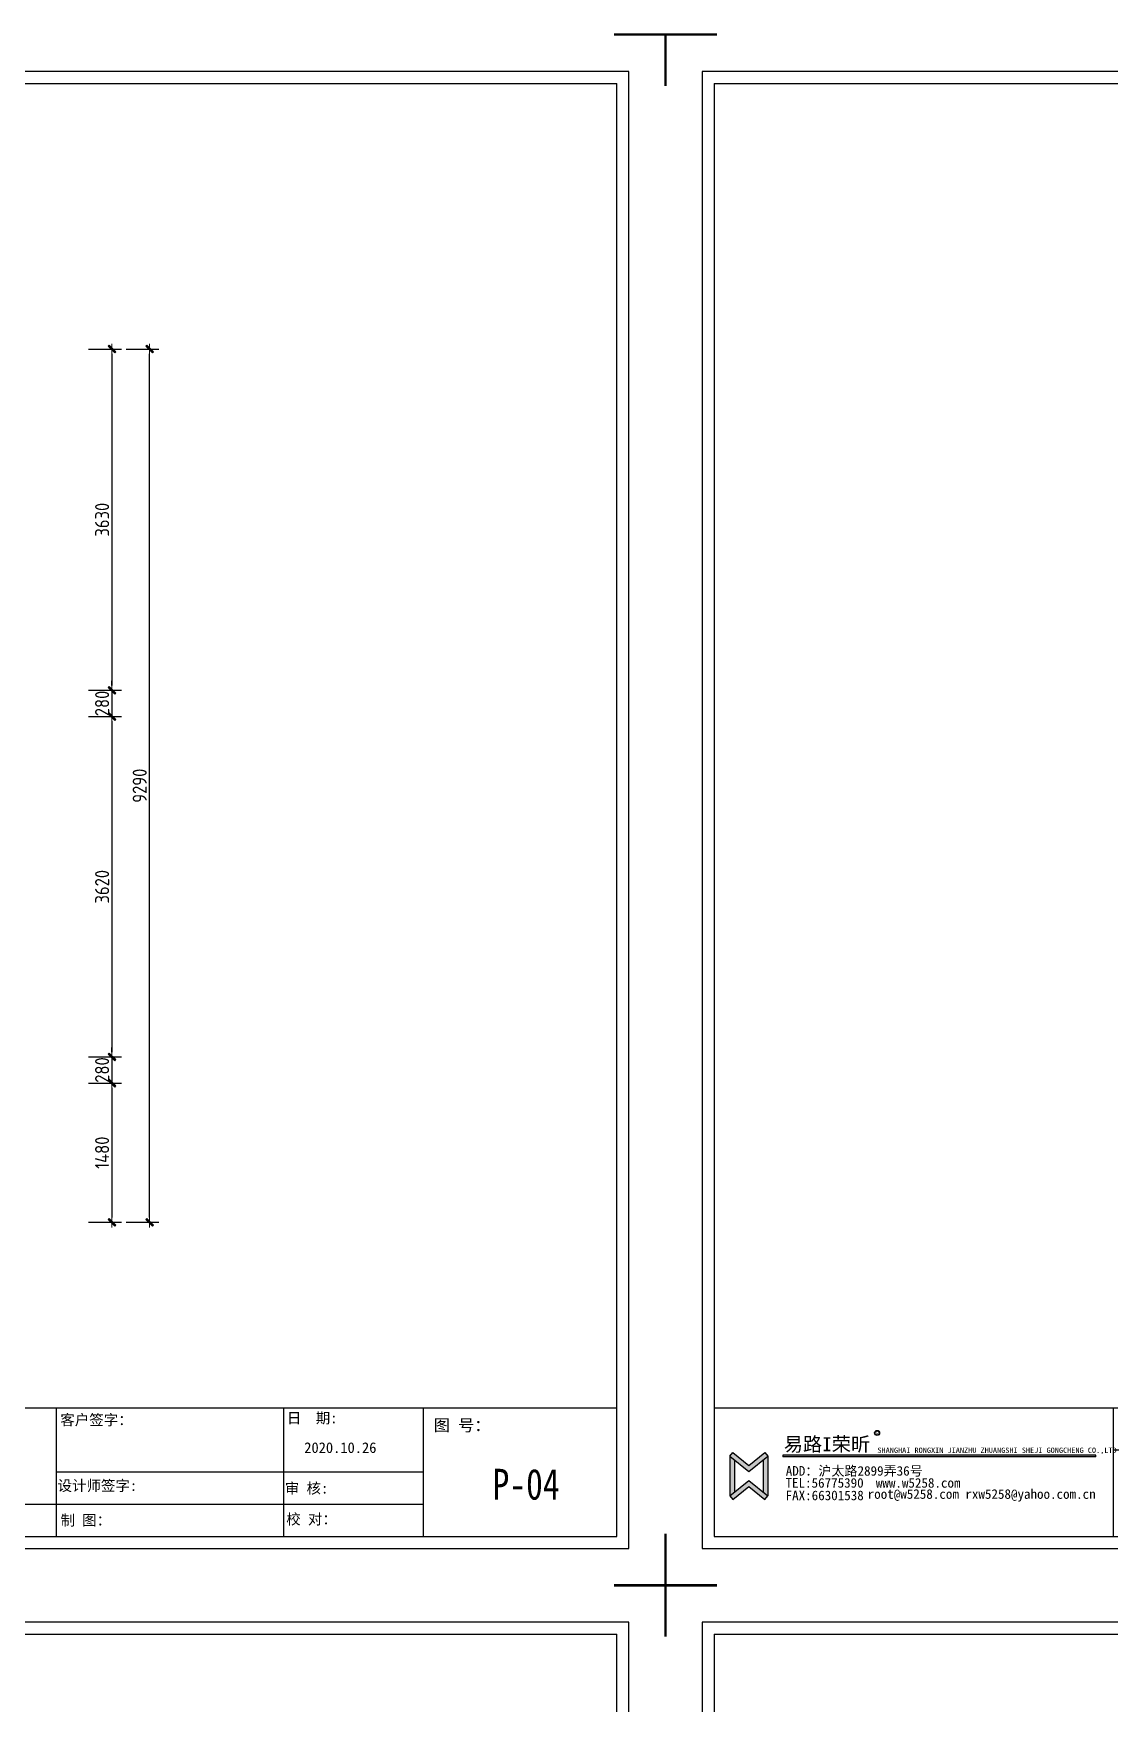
# Model space of a CAD drawing. Header units: millimetres. Extents: x -58733 to 427521, y -235734 to 553534.
# Drawn here: x 174173 to 185626, y -206962 to -189192 of the extents above; entities that cross this region are included whole.
import ezdxf

# ---------------------------------------------------------------- set-up
doc = ezdxf.new("R2010")
doc.units = ezdxf.units.MM
doc.layers.add('图框', color=251, linetype='Continuous')
doc.layers.add('目录文字', color=8, linetype='Continuous')
doc.layers.add('墙体', color=7, linetype='Continuous', lineweight=30)
doc.styles.add('-仿宋_GB2312', font='simsun.ttc', dxfattribs={"width": 0.8})
doc.styles.add('CCD_DIM', font='ARCHS.SHX')
doc.styles.get("Standard").update_dxf_attribs({"font": 'simsun.ttc'})
doc.styles.add('YQ_DIM', font='SUPEROS.SHX', dxfattribs={"width": 0.8, "bigfont": 'HZDX.SHX'})
doc.styles.add('宋体', font='simsun.ttc', dxfattribs={"height": 120})
doc.styles.add('英文', font='simhei.ttf')
doc.styles.add('黑体', font='simhei.ttf')
doc.dimstyles.new('海龍1：50', dxfattribs={"dimscale": 50, "dimtxt": 3, "dimasz": 1, "dimexe": 2, "dimexo": 2, "dimgap": 0.6, "dimtad": 1, "dimdec": 0, "dimrnd": 5, "dimdsep": 46, "dimtxsty": 'CCD_DIM', "dimblk": 'WS-cj', "dimcen": 1, "dimclrd": 242, "dimclre": 242, "dimclrt": 2, "dimadec": 0, "dimazin": 2, "dimtfac": 1, "dimtdec": 0, "dimtix": 1, "dimtmove": 2, "dimatfit": 3, "dimldrblk": 'CCD_Leader_Arrow', "dimfxl": 5, "dimfxlon": 1, "dimtolj": 1, "dimarcsym": 0})

# ---------------------------------------------------------------- blocks, each defined once
blk = doc.blocks.new('图框1比60')
h = blk.add_hatch(color=8)
edge = h.paths.add_edge_path()
edge.add_ellipse((163710, 45505), major_axis=(-0.2, 29.4), ratio=1, start_angle=269.6878, end_angle=449.6878)
edge.add_ellipse((163710, 45505), major_axis=(-0.2, 29.4), ratio=1, start_angle=89.5622, end_angle=269.5622)
edge = h.paths.add_edge_path(flags=16)
edge.add_ellipse((163710, 45505), major_axis=(0, 24.9), ratio=1, start_angle=269.966, end_angle=449.966)
edge.add_ellipse((163710, 45505), major_axis=(0, 24.9), ratio=1, start_angle=89.8872, end_angle=269.8872)
h = blk.add_hatch(color=8)
h.paths.add_polyline_path([(162213, 45056), (162434, 45236), (162401, 45277), (162213, 45124), (162025, 45277), (161992, 45236)])
h.paths.add_polyline_path([(162213, 44882), (162401, 44729), (162434, 44770), (162213, 44950), (161992, 44770), (162025, 44729)])
h = blk.add_hatch(color=8)
h.paths.add_polyline_path([(162044, 45193), (161992, 45236), (161992, 44770), (162044, 44813)])
h.paths.add_polyline_path([(162434, 45236), (162381, 45193), (162381, 44813), (162434, 44770)])
blk.add_hatch(color=8).paths.add_polyline_path([(162610, 45245), (162610, 45227), (166263, 45227), (166263, 45245)])
at = {"layer": '目录文字'}
h = blk.add_hatch(color=8, dxfattribs=at)
edge = h.paths.add_edge_path()
edge.add_ellipse((163710, 45505), major_axis=(-0.2, 29.4), ratio=1, start_angle=89.5622, end_angle=269.5622)
edge.add_ellipse((163710, 45505), major_axis=(-0.2, 29.4), ratio=1, start_angle=269.6621, end_angle=449.6621)
edge = h.paths.add_edge_path(flags=16)
edge.add_ellipse((163710, 45505), major_axis=(0, 24.9), ratio=1, start_angle=90.0288, end_angle=270.0288, ccw=False)
edge.add_ellipse((163710, 45505), major_axis=(0, 24.9), ratio=1, start_angle=-89.8872, end_angle=90.1128, ccw=False)
h.paths.add_polyline_path([(163689, 45539), (163733, 45539), (163733, 45472), (163689, 45472)], flags=9)
at = {"color": 8}
for p, q in [((176692, 45797), (176692, 44297)), ((161992, 45236), (162025, 45277)), ((161992, 45236), (161992, 44770)), ((161992, 45236), (162213, 45056)), ((162025, 45277), (162213, 45124)), ((162213, 45124), (162401, 45277)), ((162213, 45056), (162434, 45236)), ((162401, 45277), (162434, 45236)), ((162434, 45236), (162434, 44770)), ((166263, 45245), (162610, 45245)), ((166263, 45227), (162610, 45227)), ((166263, 45227), (166263, 45245)), ((162044, 45193), (162044, 44813)), ((162381, 45193), (162381, 44813)), ((161992, 44770), (162213, 44950)), ((162025, 44729), (162213, 44882)), ((162213, 44950), (162434, 44770)), ((162213, 44882), (162401, 44729)), ((161992, 44770), (162025, 44729)), ((162401, 44729), (162434, 44770))]:
    blk.add_line(p, q, dxfattribs=at)
blk.add_ellipse((163710, 45505, 0), major_axis=(0.1, 29.4), ratio=1, start_param=1.575118209033049, end_param=7.858303516212636, dxfattribs=at)
at = {"layer": '图框', "color": 121}
for p, q in [((161670, 61389), (161670, 44157)), ((186038, 61389), (161670, 61389)), ((186038, 44157), (186038, 61389)), ((161670, 44157), (186038, 44157))]:
    blk.add_line(p, q, dxfattribs=at)
at = {"layer": '图框', "color": 8}
for p, q in [((161809, 61249), (161809, 44297)), ((161809, 61249), (161809, 45797)), ((161809, 61249), (185898, 61249)), ((185898, 44297), (185898, 61249)), ((185898, 45797), (185898, 61249)), ((161809, 45797), (185898, 45797)), ((161809, 45797), (185898, 45797)), ((166465, 45797), (166465, 44297)), ((167511, 45797), (167511, 45305)), ((170675, 45797), (170675, 44297)), ((176692, 45797), (176692, 44297)), ((179360, 44297), (179360, 45797)), ((182010, 45797), (182010, 44297)), ((183644, 44297), (183644, 45797)), ((170675, 45305), (166465, 45305)), ((182010, 45047), (179360, 45047)), ((183644, 45047), (182010, 45047)), ((179360, 44672), (176692, 44672)), ((182010, 44672), (179360, 44672)), ((183644, 44672), (182010, 44672)), ((161809, 44297), (185898, 44297))]:
    blk.add_line(p, q, dxfattribs=at)
at = {"layer": '图框', "color": 121, "const_width": 28.3}
for points in [[(161841, 61818), (161241, 61818), (161241, 61217)], [(185866, 61818), (186467, 61818), (186467, 61217)], [(161841, 43728), (161241, 43728), (161241, 44329)], [(185866, 43728), (186467, 43728), (186467, 44329)]]:
    blk.add_lwpolyline(points, dxfattribs=at)
at = {"layer": '目录文字', "color": 8}
blk.add_line((162610, 45245), (162610, 45227), dxfattribs=at)
blk.add_ellipse((163710, 45505, 0), major_axis=(0.4, 24.9), ratio=1, start_param=1.571448490114663, end_param=7.854633797294249, dxfattribs=at)
for s, height, style, width, p in [('资质证书', 123.8, '宋体', 0.999898, (166569, 45595)), ('项目名称:', 123.3, '黑体', 0.999898, (170866, 45468)), ('图纸名称：', 123.3, '黑体', 0.999898, (176753, 45540)), ('客户签字：', 123.8, '宋体', 0.999898, (179405, 45596)), ('日  期:', 123.8, '宋体', 0.999898, (182048, 45618)), ('图 号：', 139.1, '宋体', 0.999898, (183761, 45526)), ('易路I荣昕', 164.1, '黑体', 0.999898, (162621, 45292)), ('R', 44.9, 'YQ_DIM', 0.8, (163698, 45483, 0)), ('编    号：', 123.8, '宋体', 0.999898, (166569, 45359)), ('SHANGHAI RONGXIN JIANZHU ZHUANGSHI SHEJI GONGCHENG CO.,LTD', 61.54, '英文', 0.999898, (163713, 45273)), ('2020.10.26', 123.8, '宋体', 0.999898, (182251, 45272)), ('ADD：沪太路2899弄36号', 111.72, '英文', 0.999898, (162644, 45007)), ('1. 本设计之知识产权属上海易路荣昕建筑装饰设计工', 92.51, '黑体', 0.999898, (167491, 45076)), ('程有限公司任何复印或使用，均需获得书面授权。', 92.51, '黑体', 0.999898, (167498, 44904)), ('台儿庄路363弄67号603室', 258.72, '宋体', 0.999898, (171666, 44826)), ('TEL:56775390', 111.72, '英文', 0.999898, (162641, 44867)), ('FAX:66301538', 111.72, '英文', 0.999898, (162642, 44721)), ('root@w5258.com rxw5258@yahoo.com.cn', 111.72, '英文', 0.999898, (163600, 44737)), ('www.w5258.com', 111.72, '英文', 0.999898, (163695, 44867)), ('备    注：', 123.8, '宋体', 0.999898, (166569, 44788)), ('设计师签字:', 123.8, '宋体', 0.999898, (179372, 44829)), ('审 核:', 123.8, '宋体', 0.999898, (182025, 44798)), ('2. 切勿以此度量此图，一切应依图内数字所示为准。', 92.51, '黑体', 0.999898, (167500, 44693)), ('3. 所有在图纸上表示的尺寸,须在现场复核和修正。', 92.51, '黑体', 0.999898, (167500, 44438)), ('比例:  1:60', 123.8, '宋体', 0.999898, (176769, 44448)), ('制 图：', 123.8, '宋体', 0.999898, (179407, 44425)), ('校 对：', 123.8, '宋体', 0.999898, (182041, 44438))]:
    blk.add_text(s, height=height, dxfattribs=dict(at, style=style, width=width)).set_placement(p)
at = {"layer": '目录文字', "width": 1}
blk.add_text('JZ-3101080001', height=157.18, dxfattribs=at).set_placement((167687, 45465))
blk = doc.blocks.new('WS-cj')
blk.add_hatch(color=1).paths.add_polyline_path([(0.59, 0.82), (-0.82, -0.59), (-0.59, -0.82), (0.82, 0.59)])
at = {"color": 1, "linetype": 'ByBlock', "lineweight": 0}
for p, q in [((-1.1, 0), (0, 0)), ((0, 0), (1.1, 0))]:
    blk.add_line(p, q, dxfattribs=at)
at = {"color": 1}
blk.add_lwpolyline([(0.59, 0.82), (-0.82, -0.59), (-0.59, -0.82), (0.82, 0.59)], close=True, dxfattribs=at)
blk = doc.blocks.new('*D1337')
at = {"color": 242, "lineweight": -2}
for p, q in [((174759, -192551), (175109, -192551)), ((175009, -192601), (175009, -196131)), ((174759, -196181), (175109, -196181))]:
    blk.add_line(p, q, dxfattribs=at)
at = {"layer": 'Defpoints', "color": 0}
for p in [(174609, -192551), (174609, -196181), (175009, -196181)]:
    blk.add_point(p, dxfattribs=at)
at = {"color": 242, "linetype": 'ByBlock', "lineweight": -2, "xscale": 50, "yscale": 50, "zscale": 50}
for p, rotation in [((175009, -192551), 90), ((175009, -196181), 270)]:
    blk.add_blockref('WS-cj', p, dxfattribs=dict(at, rotation=rotation))
at = {"color": 2, "insert": (174904, -194366), "char_height": 150, "attachment_point": 5, "rotation": 90, "style": 'CCD_DIM'}
blk.add_mtext('\\A1;3630', dxfattribs=at)
blk = doc.blocks.new('CCD_Leader_Arrow')
at = {"color": 1, "linetype": 'ByBlock'}
blk.add_line((0, 0), (-1, 0), dxfattribs=at)
for points in [[(-0.86, 0.67), (-0.6, 0.85), (-0.24, 0), (0, 0)], [(-0.86, -0.67), (-0.6, -0.85), (-0.24, 0), (0, 0)]]:
    blk.add_solid(points, dxfattribs=at)
blk = doc.blocks.new('*D1338')
at = {"color": 242, "lineweight": -2}
for p, q in [((175009, -196131), (175009, -196081)), ((174759, -196181), (175109, -196181)), ((175009, -196181), (175009, -196461)), ((174759, -196461), (175109, -196461)), ((175009, -196511), (175009, -196561))]:
    blk.add_line(p, q, dxfattribs=at)
at = {"layer": 'Defpoints', "color": 0}
for p in [(174609, -196181), (174609, -196461), (175009, -196461)]:
    blk.add_point(p, dxfattribs=at)
at = {"color": 242, "linetype": 'ByBlock', "lineweight": -2, "xscale": 50, "yscale": 50, "zscale": 50}
for p, rotation in [((175009, -196181), 270), ((175009, -196461), 90)]:
    blk.add_blockref('WS-cj', p, dxfattribs=dict(at, rotation=rotation))
at = {"color": 2, "insert": (174904, -196321), "char_height": 150, "attachment_point": 5, "rotation": 90, "style": 'CCD_DIM'}
blk.add_mtext('\\A1;280', dxfattribs=at)
blk = doc.blocks.new('*D1339')
at = {"color": 242, "lineweight": -2}
for p, q in [((174759, -196461), (175109, -196461)), ((175009, -196511), (175009, -200031)), ((174759, -200081), (175109, -200081))]:
    blk.add_line(p, q, dxfattribs=at)
at = {"layer": 'Defpoints', "color": 0}
for p in [(174609, -196461), (174609, -200081), (175009, -200081)]:
    blk.add_point(p, dxfattribs=at)
at = {"color": 242, "linetype": 'ByBlock', "lineweight": -2, "xscale": 50, "yscale": 50, "zscale": 50}
for p, rotation in [((175009, -196461), 90), ((175009, -200081), 270)]:
    blk.add_blockref('WS-cj', p, dxfattribs=dict(at, rotation=rotation))
at = {"color": 2, "insert": (174904, -198271), "char_height": 150, "attachment_point": 5, "rotation": 90, "style": 'CCD_DIM'}
blk.add_mtext('\\A1;3620', dxfattribs=at)
blk = doc.blocks.new('*D1340')
at = {"color": 242, "lineweight": -2}
for p, q in [((174759, -200081), (175109, -200081)), ((175009, -200031), (175009, -199981)), ((175009, -200081), (175009, -200361)), ((174759, -200361), (175109, -200361)), ((175009, -200411), (175009, -200461))]:
    blk.add_line(p, q, dxfattribs=at)
at = {"layer": 'Defpoints', "color": 0}
for p in [(174609, -200081), (174609, -200361), (175009, -200361)]:
    blk.add_point(p, dxfattribs=at)
at = {"color": 242, "linetype": 'ByBlock', "lineweight": -2, "xscale": 50, "yscale": 50, "zscale": 50}
for p, rotation in [((175009, -200081), 270), ((175009, -200361), 90)]:
    blk.add_blockref('WS-cj', p, dxfattribs=dict(at, rotation=rotation))
at = {"color": 2, "insert": (174904, -200221), "char_height": 150, "attachment_point": 5, "rotation": 90, "style": 'CCD_DIM'}
blk.add_mtext('\\A1;280', dxfattribs=at)
blk = doc.blocks.new('*D1341')
at = {"color": 242, "lineweight": -2}
for p, q in [((174759, -200361), (175109, -200361)), ((175009, -200411), (175009, -201791)), ((174759, -201841), (175109, -201841))]:
    blk.add_line(p, q, dxfattribs=at)
at = {"layer": 'Defpoints', "color": 0}
for p in [(174609, -200361), (174609, -201841), (175009, -201841)]:
    blk.add_point(p, dxfattribs=at)
at = {"color": 242, "linetype": 'ByBlock', "lineweight": -2, "xscale": 50, "yscale": 50, "zscale": 50}
for p, rotation in [((175009, -200361), 90), ((175009, -201841), 270)]:
    blk.add_blockref('WS-cj', p, dxfattribs=dict(at, rotation=rotation))
at = {"color": 2, "insert": (174904, -201101), "char_height": 150, "attachment_point": 5, "rotation": 90, "style": 'CCD_DIM'}
blk.add_mtext('\\A1;1480', dxfattribs=at)
blk = doc.blocks.new('*D1342')
at = {"color": 242, "lineweight": -2}
for p, q in [((175159, -192551), (175509, -192551)), ((175409, -201791), (175409, -192601)), ((175159, -201841), (175509, -201841))]:
    blk.add_line(p, q, dxfattribs=at)
at = {"layer": 'Defpoints', "color": 0}
for p in [(174609, -192551), (175409, -192551), (174609, -201841)]:
    blk.add_point(p, dxfattribs=at)
at = {"color": 242, "linetype": 'ByBlock', "lineweight": -2, "xscale": 50, "yscale": 50, "zscale": 50}
for p, rotation in [((175409, -192551), 90), ((175409, -201841), 270)]:
    blk.add_blockref('WS-cj', p, dxfattribs=dict(at, rotation=rotation))
at = {"color": 2, "insert": (175304, -197196), "char_height": 150, "attachment_point": 5, "rotation": 90, "style": 'CCD_DIM'}
blk.add_mtext('\\A1;9290', dxfattribs=at)
blk = doc.blocks.new('家具布置图')
for base, p1, p2, picture, middle in [((175008.7, -196180.6), (174608.7, -192550.6), (174608.7, -196180.6), '*D1337', (174903.7, -194365.6)), ((175408.7, -192550.6), (174608.7, -201840.6), (174608.7, -192550.6), '*D1342', (175303.7, -197195.6)), ((175008.7, -196460.6), (174608.7, -196180.6), (174608.7, -196460.6), '*D1338', (174903.7, -196320.6)), ((175008.7, -200080.6), (174608.7, -196460.6), (174608.7, -200080.6), '*D1339', (174903.7, -198270.6)), ((175008.7, -200360.6), (174608.7, -200080.6), (174608.7, -200360.6), '*D1340', (174903.7, -200220.6)), ((175008.7, -201840.6), (174608.7, -200360.6), (174608.7, -201840.6), '*D1341', (174903.7, -201100.6))]:
    dim = blk.add_linear_dim(base=base, p1=p1, p2=p2, angle=90, dimstyle='海龍1：50')
    dim.commit()
    dim.dimension.update_dxf_attribs({"geometry": picture, "text_midpoint": middle})

msp = doc.modelspace()

# ---------------------------------------------------------------- block references
at = {"color": 4}
msp.add_blockref('家具布置图', (0, 0), dxfattribs=at)
at = {"layer": '墙体', "color": 0, "xscale": 0.9120113186390109, "yscale": 0.9120113186390109, "zscale": 0.9120113186390109}
for p in [(10840.1, -245583.6), (33846.3, -245583.6), (10840.1, -262081.4), (33846.3, -262081.4)]:
    msp.add_blockref('图框1比60', p, dxfattribs=at)

# ---------------------------------------------------------------- texts
at = {"layer": '目录文字', "insert": (179058.9, -204463.5), "char_height": 327.869, "attachment_point": 1, "style": '-仿宋_GB2312'}
msp.add_mtext('{\\fNSimSun|b0|i0|c134|p49;P-04}', dxfattribs=at)

doc.saveas('drawing.dxf')
